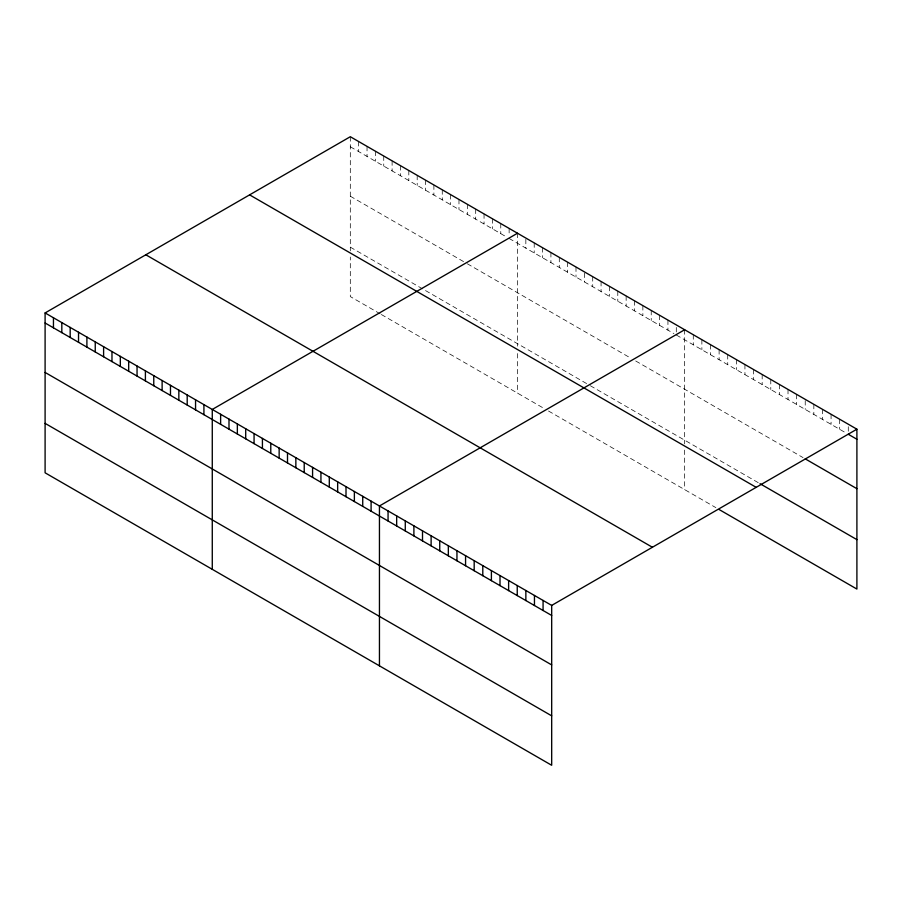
<?xml version="1.0" encoding="UTF-8"?>
<svg xmlns="http://www.w3.org/2000/svg" width="902" height="902" viewBox="0 0 902 902"><rect width="100%" height="100%" fill="white"/><g stroke="black" fill="none" stroke-linecap="round" stroke-linejoin="round"><path stroke-width="0.68" stroke-dasharray="4.51 3.38" d="M350.314 146.778L506.744 237.091M509.134 238.466L673.918 333.605M676.297 334.992L846.132 433.039M350.314 196.219L466.142 263.091M467.337 263.779L630.926 358.229M635.707 360.98L803.073 457.618M350.314 247.159L423.151 289.204M425.541 290.591L589.13 385.03M590.325 385.729L758.943 483.066M380.17 313.828L350.314 296.589L350.314 257.036M381.354 314.516L542.564 407.591M548.529 411.03L715.884 507.646M848.286 426.736L848.286 431.765M839.672 419.25L839.672 429.307M831.069 414.277L831.069 424.335M822.455 409.305L822.455 419.362M813.841 404.333L813.841 414.39M805.227 400.623L805.227 409.418M796.613 394.388L796.613 404.446M788.01 389.416L788.01 399.473M779.396 384.444L779.396 394.501M770.782 379.471L770.782 389.529M762.167 374.499L762.167 384.556M753.553 369.527L753.553 379.584M744.939 364.555L744.939 374.612M736.336 359.582L736.336 369.64M727.722 354.61L727.722 364.667M719.108 349.638L719.108 359.695M710.494 344.665L710.494 354.723M701.88 339.693L701.88 349.762M693.277 334.721L693.277 344.789M684.663 329.749L684.663 443.897M684.663 450.075L684.663 489.628M676.297 327.437L676.297 332.466M667.942 320.097L667.942 330.166M659.587 315.272L659.587 325.34M651.221 310.446L651.221 320.503M642.867 305.62L642.867 315.677M634.512 300.794L634.512 310.852M626.146 295.969L626.146 306.026M617.791 291.143L617.791 301.2M609.436 286.317L609.436 296.375M601.07 281.492L601.07 291.549M592.715 276.666L592.715 286.723M584.361 273.103L584.361 281.898M575.995 267.015L575.995 277.072M567.64 262.189L567.64 272.246M559.285 257.363L559.285 267.42M550.919 252.537L550.919 262.595M542.564 247.712L542.564 257.769M534.209 242.886L534.209 252.943M525.843 239.323L525.843 248.118M517.489 233.235L517.489 346.142M517.489 353.561L517.489 393.114M509.134 228.409L509.134 235.952M500.768 223.583L500.768 233.641M492.413 218.758L492.413 228.815M484.047 213.932L484.047 223.989M475.692 209.106L475.692 219.163M467.337 204.28L467.337 214.338M458.971 199.455L458.971 209.512M450.617 194.629L450.617 204.686M442.262 189.803L442.262 199.861M433.896 184.978L433.896 195.035M425.541 180.152L425.541 190.209M417.186 175.326L417.186 185.384M408.82 170.501L408.82 180.558M400.465 165.675L400.465 175.732M392.111 160.849L392.111 170.906M383.745 156.023L383.745 166.081M375.39 151.198L375.39 161.255M367.035 146.372L367.035 156.429M358.669 141.546L358.669 151.604M350.314 136.721L350.314 250.857"/><path stroke-width="1.35" d="M45.1 312.938L551.686 605.411L551.686 765.279L45.1 472.806L45.1 312.938L350.314 136.721L856.9 429.194L856.9 589.062L719.108 509.517M517.489 233.235L212.274 409.452L212.274 569.32M684.663 329.749L379.449 505.966L379.449 665.845M551.686 605.411L856.9 429.194M848.286 434.279L856.9 439.251M805.227 458.859L856.9 488.692M760.014 483.697L856.9 539.633M249.595 194.866L756.18 487.339M145.82 254.781L652.405 547.255M45.1 322.995L551.686 615.468M45.1 372.436L551.686 664.909M45.1 423.365L551.686 715.838M543.072 600.439L543.072 610.496M534.458 595.467L534.458 605.524M525.855 590.494L525.855 600.552M517.241 585.522L517.241 595.579M508.627 580.55L508.627 590.607M500.012 575.577L500.012 585.635M491.398 570.605L491.398 580.663M482.795 565.633L482.795 575.69M474.181 560.661L474.181 570.718M465.567 555.688L465.567 565.746M456.953 550.716L456.953 560.773M448.339 545.744L448.339 555.801M439.736 540.772L439.736 550.829M431.122 535.799L431.122 545.857M422.508 530.827L422.508 540.884M413.894 525.855L413.894 535.912M405.28 520.882L405.28 530.94M396.666 515.91L396.666 525.967M388.063 510.938L388.063 520.995M371.094 501.14L371.094 511.197M362.728 496.314L362.728 506.372M354.373 491.489L354.373 501.546M346.007 486.663L346.007 496.72M337.652 481.837L337.652 491.894M329.298 477.011L329.298 487.069M320.932 472.186L320.932 482.243M312.577 467.36L312.577 477.417M304.222 462.534L304.222 472.592M295.856 457.709L295.856 467.766M287.501 452.883L287.501 462.94M279.146 448.057L279.146 458.115M270.78 443.232L270.78 453.289M262.426 438.406L262.426 448.463M254.071 433.58L254.071 443.637M245.705 428.754L245.705 438.812M237.35 423.929L237.35 433.986M228.995 419.103L228.995 429.16M220.629 414.277L220.629 424.335M203.92 404.626L203.92 414.683M195.554 399.8L195.554 409.858M187.199 394.975L187.199 405.032M178.844 390.149L178.844 400.206M170.478 385.323L170.478 395.38M162.123 380.497L162.123 390.555M153.768 375.672L153.768 385.729M145.402 370.846L145.402 380.903M137.048 366.02L137.048 376.078M128.682 361.195L128.682 371.252M120.327 356.369L120.327 366.426M111.972 351.543L111.972 361.601M103.606 346.718L103.606 356.775M95.251 341.892L95.251 351.949M86.896 337.066L86.896 347.123M78.53 332.24L78.53 342.298M70.176 327.415L70.176 337.472M61.821 322.589L61.821 332.646M53.455 317.763L53.455 327.821"/></g></svg>
